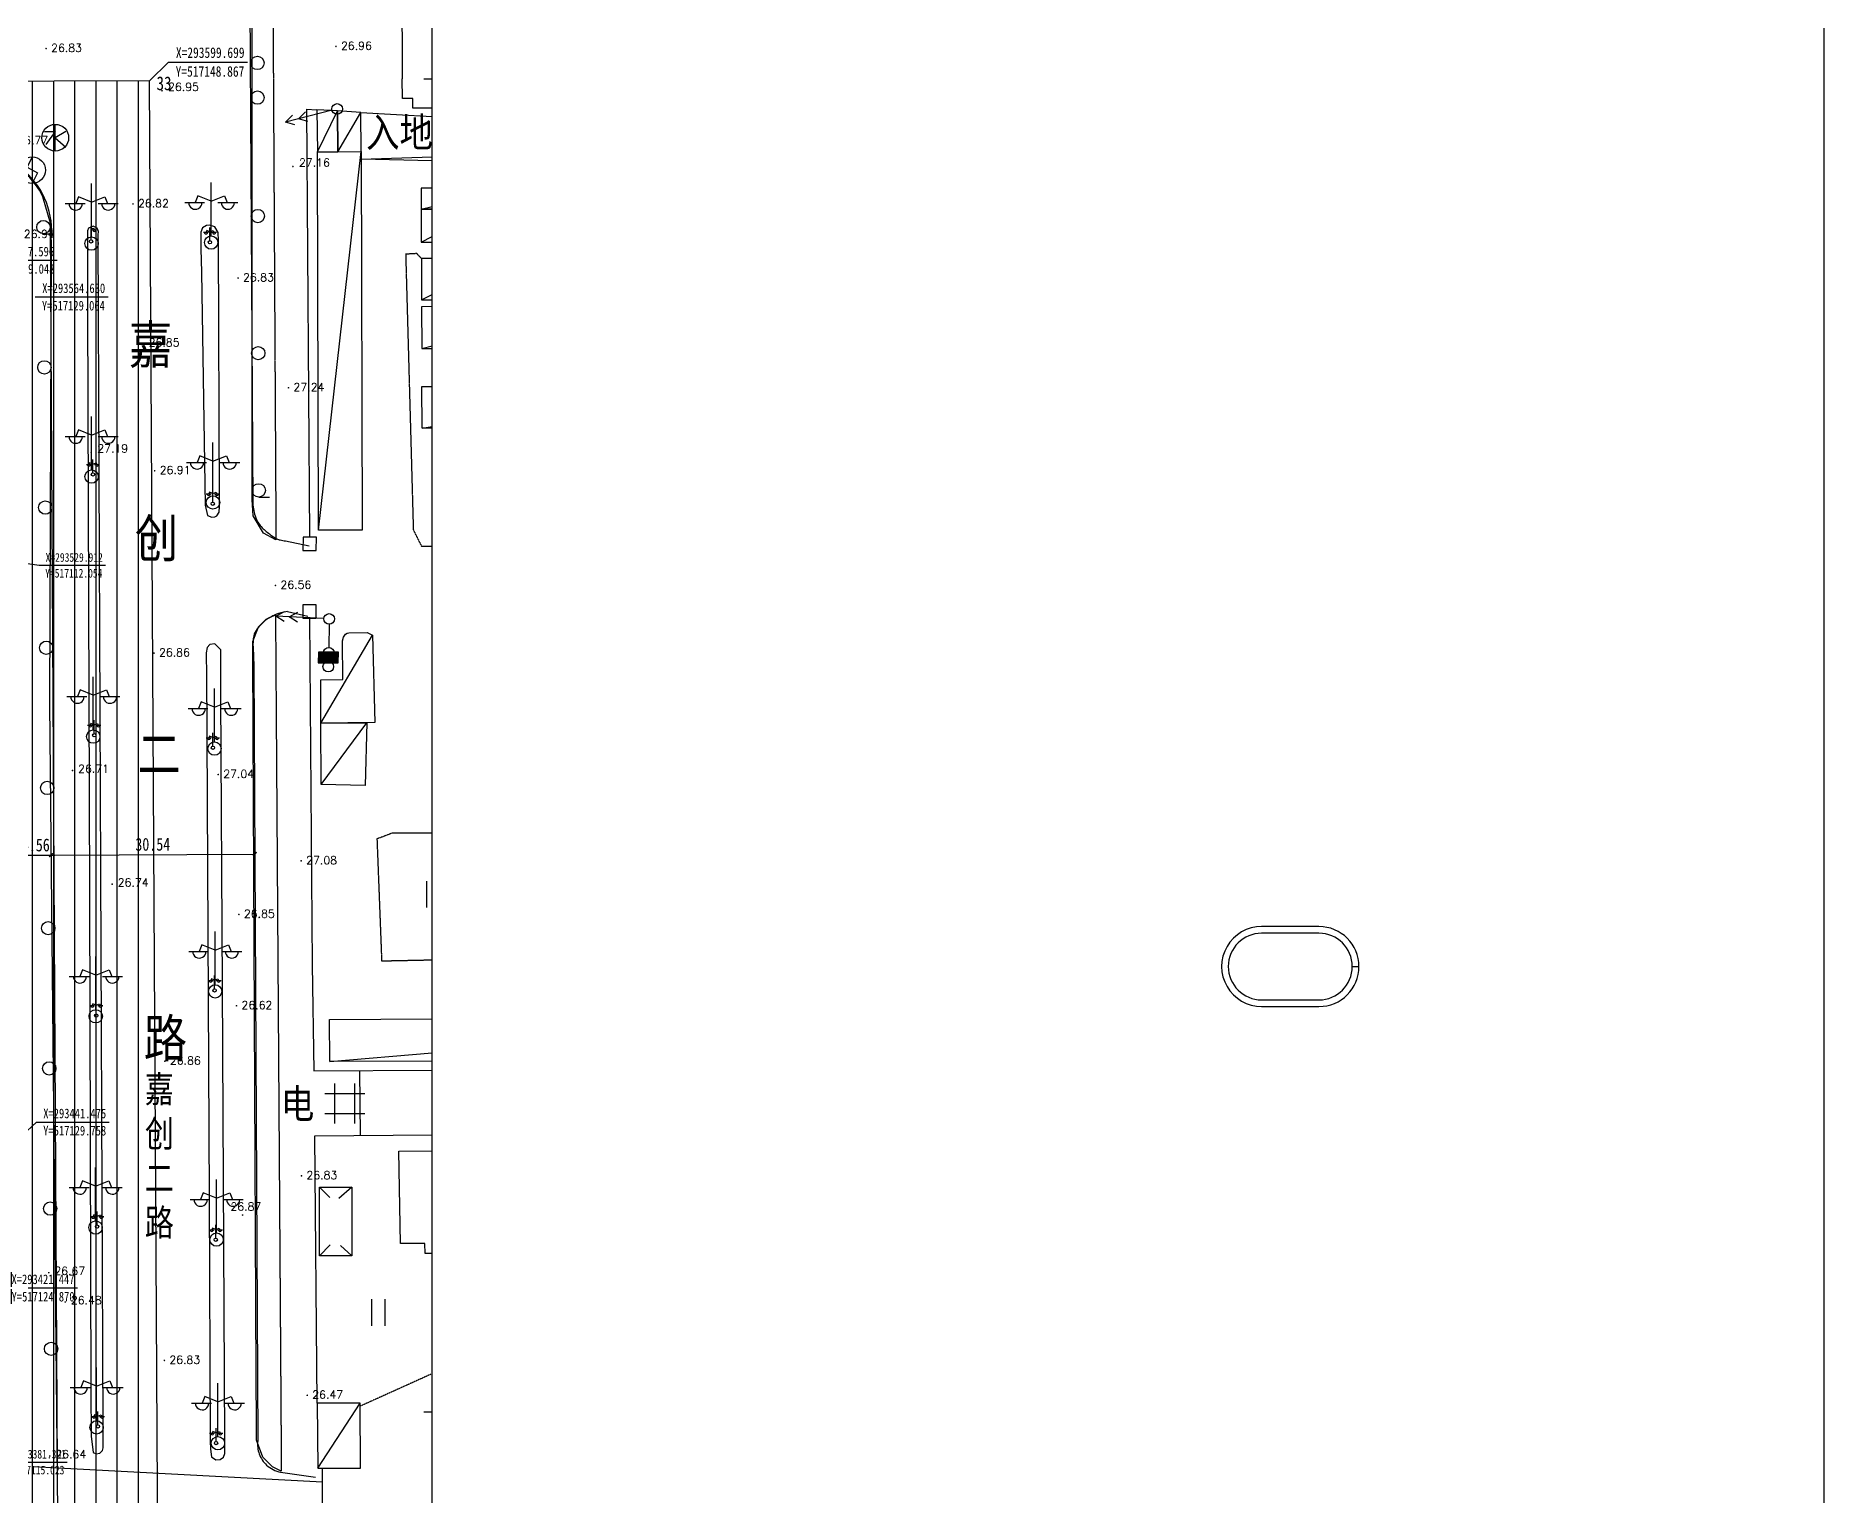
# Model space of a CAD drawing. Extents: x 1977 to 1034874806, y 3985 to 587211952.
# Drawn here: x 517131788 to 517400000, y 293387496 to 293606468 of the extents above; entities that cross this region are included whole.
import ezdxf
from ezdxf.xclip import XClip

# ---------------------------------------------------------------- set-up
doc = ezdxf.new("R2010")
doc.units = 0
doc.header["$LTSCALE"] = 10
doc.header["$MEASUREMENT"] = 0
doc.header["$XCLIPFRAME"] = 0
doc.linetypes.add('X-地形图$0$B1', pattern=[3, 2, -1])
for name, color, linetype in [('01-标注_尺寸', 3, 'Continuous'), ('M-建筑 坐标', 3, 'Continuous'), ('M-用地 代征道路', 216, 'Continuous'), ('M-用地 代征道路坐标', 140, 'Continuous'), ('M-用地 地形图', 8, 'Continuous'), ('M-用地 红线坐标', 140, 'Continuous'), ('pipe-雨水', 4, 'TG_Y'), ('PUB_TEXT', 7, 'Continuous'), ('SHEET_TEXT', 7, 'Continuous'), ('X-地形图$0$GCD', 1, 'Continuous'), ('X-地形图$0$GKSS', 4, 'Continuous'), ('X-地形图$0$JTSS', 3, 'Continuous')]:
    doc.layers.add(name, color=color, linetype=linetype)
doc.layers.add('X-总平面（删除标注）$0$04-不打印_辅助线', color=165, linetype='Continuous', plot=False)
doc.styles.add('-黑体', font='simhei.ttf', dxfattribs={"width": 0.8})
doc.styles.add('_TCH_DIM', font='simhei.ttf', dxfattribs={"width": 0.8})
doc.styles.add('TG_LINETYPE', font='simplex_.ttf', dxfattribs={"width": 0.8, "height": 3, "bigfont": 'HZTXT'})
doc.styles.add('X-地形图$0$HZ', font='simplex.shx', dxfattribs={"bigfont": 'hztxt.shx'})
doc.styles.add('黑', font='simhei.ttf', dxfattribs={"width": 0.8})
doc.styles.add('黑体', font='simhei.ttf', dxfattribs={"width": 0.8})
doc.styles.add('黑体_T3', font='simhei.ttf', dxfattribs={"width": 0.8})
doc.linetypes.add('TG_Y', pattern='A,2,-0.3,["Y",TG_LINETYPE,S=0.1,R=0,X=-0.18,Y=-0.05],0', length=2.3)
doc.linetypes.add('X-地形图$0$B14', pattern='A,4.5,[145,symbolx.shx,S=0.5,R=0,X=0,Y=0],4.5,-0.5,[146,symbolx.shx,S=1,R=0,X=0,Y=0],-0.5', length=10)
doc.linetypes.add('X-地形图$0$B31', pattern='A,0,-1e-09,[149,symbolx.shx,S=0.125,R=0,X=0,Y=0],-1.5', length=1.5)
doc.dimstyles.new('_TCH_ARCH&&550', dxfattribs={"dimtxt": 1925, "dimasz": 550, "dimexe": 1375, "dimexo": 0, "dimgap": 550, "dimtad": 1, "dimlfac": 0.001, "dimzin": 0, "dimdsep": 46, "dimtxsty": '黑体_T3', "dimblk": 'ARCHTICK', "dimcen": 0.09, "dimclrt": 7, "dimazin": 2, "dimtfac": 1, "dimtix": 1, "dimtmove": 2, "dimatfit": 3, "dimfxl": 0, "dimtolj": 1, "dimtzin": 0, "dimarcsym": 0})

# ---------------------------------------------------------------- blocks, each defined once
blk = doc.blocks.new('X-地形图$0$BC028')
for p, q in [((0, 0.5), (0, 4.5)), ((-1.98, 3), (-0.49, 3)), ((-0.99, 3.5), (-1.19, 3)), ((0, 3.1), (-0.99, 3.5)), ((0, 3.1), (1, 3.5)), ((0.5, 3), (2, 3)), ((1, 3.5), (1.2, 3))]:
    blk.add_line(p, q)
blk.add_circle((0, 0), 0.5)
for centre in [(-1.19, 3), (1.25, 3)]:
    blk.add_arc(centre, 0.5, 179, 0)
blk = doc.blocks.new('X-地形图$0$BC070')
for p, q in [((-0.8, 0.47), (-0.01, 0.47)), ((-0.01, 0.47), (-0.7, -0.52)), ((-0.01, -1.02), (-0.01, 0.97)), ((0.79, 0.47), (-0.01, -0.02)), ((-0.01, -0.02), (0.79, -0.72))]:
    blk.add_line(p, q)
blk.add_circle((0, 0), 1)
blk = doc.blocks.new('X-地形图$0$BC068')
for p, q in [((0, 1), (-0.36, 0.22)), ((-0.36, 0.22), (0.42, -0.21)), ((0.41, 0.87), (0.41, 0.87)), ((0.42, -0.21), (0, -1))]:
    blk.add_line(p, q)
blk.add_circle((0, 0), 1)
blk = doc.blocks.new('X-地形图$0$BC087')
at = {"linetype": 'Continuous'}
for p, q in [((-0.75, -1.5), (-0.75, 1.5)), ((0.75, -1.5), (0.75, 1.5)), ((-1.5, 0.75), (1.5, 0.75)), ((-1.5, -0.75), (1.5, -0.75))]:
    blk.add_line(p, q, dxfattribs=at)
blk = doc.blocks.new('X-地形图$0$BC138')
at = {"linetype": 'Continuous'}
for p, q in [((0.5, 0.5), (-0.5, 0.5)), ((-0.5, 0.5), (-0.5, -0.5)), ((0.5, -0.5), (0.5, 0.5)), ((-0.5, -0.5), (0.5, -0.5))]:
    blk.add_line(p, q, dxfattribs=at)
blk = doc.blocks.new('X-地形图$0$BC117')
at = {"linetype": 'Continuous'}
blk.add_line((0.4, 0), (4, 0), dxfattribs=at)
for points in [[(2.37, 0.37), (3, 0), (2.37, -0.37)], [(3.37, 0.37), (4, 0), (3.37, -0.37)]]:
    blk.add_lwpolyline(points)
blk.add_circle((0, 0), 0.4, dxfattribs=at)
blk = doc.blocks.new('X-地形图$0$BC112')
for p, q in [((-0.49, -0.99), (-0.49, 1.01)), ((0.51, -0.99), (0.51, 1.01))]:
    blk.add_line(p, q)
blk = doc.blocks.new('X-地形图$0$BC065')
for p, q in [((-0.77, 0.44), (-0.77, -0.36)), ((0.73, 0.44), (-0.77, 0.44)), ((0.73, -0.36), (0.73, 0.44)), ((-0.77, -0.36), (0.73, -0.36))]:
    blk.add_line(p, q)
blk.add_solid([(-0.77, -0.36), (0.73, -0.36), (-0.77, 0.44), (0.73, 0.44)])
blk = doc.blocks.new('X-地形图$0$BC026')
for p, q in [((0, 0.5), (0, 4.5)), ((0, 3.5), (0.19, 3.6)), ((0.19, 3.6), (0.39, 3.9)), ((0.39, 3.9), (0.49, 4)), ((0.49, 4), (0.69, 3.9)), ((0.49, 3.5), (1.49, 3.5)), ((0.69, 3.9), (0.89, 3.6)), ((0.89, 3.6), (0.99, 3.5))]:
    blk.add_line(p, q)
blk.add_circle((0, 0), 0.5)
blk.add_arc((0.99, 3.5), 0.5, 179, 0)
blk = doc.blocks.new('X-地形图$0$BC200')
at = {"linetype": 'Continuous', "const_width": 0.25, "flags": 128}
blk.add_lwpolyline([(-0.125, 0, 1), (0.125, 0, 1)], format="xyb", close=True, dxfattribs=at)
blk = doc.blocks.new('X-地形图$0$A$C7BFD1BD2')
at = {"layer": 'X-地形图$0$GCD', "linetype": 'Continuous', "xscale": 0.5, "yscale": 0.5, "zscale": 0.5}
for p in [(-166.66, -145.46), (-123.19, -145.14), (-153.63, -168.77), (-137.88, -179.88), (-152.03, -189.65), (-130.31, -196.34), (-150.38, -208.79), (-132.27, -226), (-150.48, -236.16), (-140.85, -254.38), (-128.41, -267.33), (-137.75, -275.36), (-138.11, -289.06), (-148.85, -297.39), (-128.37, -314.58), (-137.2, -320.46), (-148.93, -342.28), (-127.5, -347.51)]:
    blk.add_blockref('X-地形图$0$BC200', p, dxfattribs=at)
at = {"layer": 'X-地形图$0$GCD', "linetype": 'Continuous'}
for p, xscale, yscale, zscale, rotation in [((-149.28, -151.79), 0.4999999999999998, 0.4999999999999998, 0.4999999999999998, 32.7878370276766), ((-129.64, -163.15), 0.4999999999999998, 0.4999999999999998, 0.4999999999999998, 32.7878370276766), ((-159.89, -206.04), 0.4999999999999998, 0.4999999999999998, 0.4999999999999998, 32.7878370276766), ((-162.7, -253.77), 0.5000000000000001, 0.5000000000000001, 0.5000000000000001, 12.41132923232411), ((-156.76, -270.83), 0.5000000000000001, 0.5000000000000001, 0.5000000000000001, 12.41132923232411), ((-166.27, -329.11), 0.5000000000000001, 0.5000000000000001, 0.5000000000000001, 12.41132923232411), ((-163.79, -333.51), 0.5000000000000001, 0.5000000000000001, 0.5000000000000001, 12.41132923232411), ((-166.12, -356.62), 0.5000000000000001, 0.5000000000000001, 0.5000000000000001, 12.41132923232411)]:
    blk.add_blockref('X-地形图$0$BC200', p, dxfattribs=dict(at, xscale=xscale, yscale=yscale, zscale=zscale, rotation=rotation))
at = {"layer": 'X-地形图$0$GCD', "linetype": 'Continuous', "style": 'X-地形图$0$HZ'}
for s, p in [('26.83', (-165.91, -145.96)), ('26.96', (-122.44, -145.64)), ('26.95', (-148.37, -151.8)), ('26.77', (-170.99, -159.8)), ('27.16', (-128.74, -163.16)), ('26.82', (-152.88, -169.27)), ('26.94', (-170, -173.87)), ('26.83', (-137.13, -180.38)), ('26.85', (-151.28, -190.15)), ('27.24', (-129.56, -196.84)), ('27.19', (-158.99, -206.05)), ('26.91', (-149.63, -209.29)), ('26.56', (-131.52, -226.5)), ('26.86', (-149.73, -236.66)), ('26.71', (-161.86, -254.1)), ('27.04', (-140.1, -254.88)), ('27.08', (-127.66, -267.83)), ('26.74', (-155.92, -271.16)), ('26.85', (-137, -275.86)), ('26.62', (-137.36, -289.56)), ('26.86', (-148.1, -297.89)), ('26.83', (-127.62, -315.08)), ('26.87', (-139.02, -319.8)), ('26.67', (-165.43, -329.44)), ('26.48', (-162.95, -333.84)), ('26.83', (-148.18, -342.78)), ('26.47', (-126.75, -348.01)), ('26.64', (-165.28, -356.95))]:
    blk.add_text(s, height=1.2, dxfattribs=at).set_placement(p)
blk = doc.blocks.new('dixingtu')
at = {"linetype": 'Continuous'}
for p, q in [((517132930, 293576755), (517134530, 293576755)), ((517165219, 293537264), (517166819, 293537264)), ((517175778, 293518175), (517175738, 293514694)), ((517175703, 293513094), (517175688, 293512614)), ((517174323, 293433724), (517175903, 293432150)), ((517179187, 293433736), (517177238, 293432032)), ((517174339, 293423428), (517175949, 293425043)), ((517179208, 293423436), (517177466, 293424944))]:
    blk.add_line(p, q, dxfattribs=at)
at = {"linetype": 'X-地形图$0$B1', "flags": 128}
for points in [[(517363856, 293658410), (517175028, 293798354), (517173892, 293798882), (517172142, 293799319), (517169407, 293798772), (517167766, 293797898), (517166329, 293795304), (517167420, 293600000)], [(517167420, 293600000), (517167806, 293530821)], [(517189614, 293573058), (517188942, 293573790), (517187260, 293573694), (517187490, 293565382), (517187877, 293551387), (517188209, 293539392), (517188404, 293532334), (517189636, 293529870), (517201821, 293529933), (517225820, 293530056), (517243820, 293530149), (517256220, 293530213)], [(517167738, 293519608), (517168612, 293391096)], [(517204691, 293420702), (517204288, 293420066), (517203996, 293416090), (517203496, 293413090), (517202261, 293410402), (517200700, 293409384), (517196920, 293408078), (517194872, 293407370), (517189555, 293404971), (517184086, 293402503), (517180440, 293400858)]]:
    blk.add_lwpolyline(points, dxfattribs=at)
at = {"linetype": 'Continuous', "flags": 128}
for points in [[(517164228, 293600000), (517164218, 293685486)], [(517209253, 293600000), (517208976, 293631734), (517189127, 293631484), (517189165, 293628480), (517186622, 293628421), (517186755, 293600000)], [(517167806, 293530821), (517165956, 293531858), (517164384, 293534448), (517164236, 293536821), (517164235, 293540262), (517164234, 293550015), (517164228, 293600000)], [(517209253, 293600000), (517209275, 293597558), (517202408, 293597561), (517202407, 293595576), (517188327, 293595583), (517188328, 293597031), (517186769, 293597032), (517186755, 293600000)], [(517172395, 293595461), (517172857, 293531218)], [(517172395, 293595461), (517173921, 293595366)], [(517174030, 293589063), (517177043, 293595181)], [(517177085, 293589072), (517180527, 293594974)], [(517180568, 293587938), (517256188, 293590489)], [(517135071, 293391565), (517134008, 293578344), (517132861, 293582323), (517132345, 293583277), (517131756, 293584170), (517130922, 293585197), (517128396, 293587322), (517126769, 293588186), (517123359, 293589121), (517000000, 293588636)], [(517174209, 293532286), (517180564, 293589083)], [(517189589, 293580445), (517201826, 293583595)], [(517189602, 293575485), (517198889, 293580469)], [(517189636, 293566834), (517202114, 293573102)], [(517189678, 293559565), (517214360, 293565888)], [(517189723, 293547570), (517223174, 293554037)], [(517168612, 293391096), (517167282, 293391776), (517165849, 293393224), (517164913, 293395784), (517164890, 293398000), (517164853, 293405457), (517164320, 293513302), (517164330, 293515573), (517165174, 293517795), (517166322, 293518935), (517167738, 293519608)], [(517172849, 293519077), (517173262, 293467068)], [(517174548, 293503322), (517182300, 293516538)], [(517174605, 293494116), (517181431, 293503402)], [(517173262, 293467068), (517173513, 293451174)], [(517175865, 293452570), (517254612, 293459265)], [(517173513, 293451174), (517224857, 293451526)], [(517180313, 293451221), (517180437, 293441491)], [(517173637, 293441434), (517229860, 293441903)], [(517174085, 293391548), (517180451, 293401309)]]:
    blk.add_lwpolyline(points, dxfattribs=at)
at = {"linetype": 'Continuous'}
for points in [[(517190000, 293600000), (517210000, 293600000)], [(517190000, 293400000), (517210000, 293400000)]]:
    blk.add_lwpolyline(points, dxfattribs=at)
at = {"linetype": 'Continuous', "flags": 128}
for points in [[(517177085, 293589072), (517177043, 293595181), (517173921, 293595366), (517174030, 293589063)], [(517180564, 293589083), (517180527, 293594974), (517177043, 293595181), (517177085, 293589072)], [(517180568, 293587938), (517180564, 293589083), (517180527, 293594974), (517256188, 293590489), (517255847, 293586336)], [(517180723, 293532303), (517174209, 293532286), (517174030, 293589063), (517180564, 293589083)], [(517189570, 293583616), (517189589, 293580445), (517201894, 293580522), (517201826, 293583595)], [(517189589, 293580445), (517189602, 293575485), (517198902, 293575509), (517198889, 293580469)], [(517141163, 293576615), (517141176, 293577108), (517140981, 293577583), (517140383, 293577878), (517139706, 293577582), (517139524, 293577194), (517139536, 293576619), (517139539, 293575387), (517139569, 293565719), (517139838, 293477749), (517140066, 293403041), (517140086, 293396359), (517140407, 293393927), (517140829, 293393727), (517141415, 293393812), (517141802, 293394191), (517141912, 293394614), (517141902, 293395475), (517141893, 293397585)], [(517159172, 293575736), (517159167, 293576965), (517158625, 293577799), (517157827, 293578065), (517157410, 293578007), (517156809, 293577641), (517156521, 293576975), (517156538, 293575923), (517156561, 293574518), (517156618, 293571000), (517157191, 293536026), (517157550, 293534509), (517158179, 293534237), (517158628, 293534297), (517158926, 293534465), (517159279, 293534983), (517159323, 293535831), (517159320, 293536534)], [(517189614, 293573058), (517189636, 293566834), (517202136, 293566878), (517202114, 293573102)], [(517189637, 293565818), (517189678, 293559565), (517214378, 293559635), (517214360, 293565888)], [(517189723, 293547570), (517189692, 293553841), (517223174, 293554037), (517223211, 293547766)], [(517157965, 293395657), (517157971, 293394425), (517158153, 293393254), (517158790, 293392807), (517159464, 293392853), (517159937, 293393224), (517160139, 293393766), (517160130, 293395829), (517159777, 293463991), (517159552, 293507407), (517159521, 293513383), (517159522, 293514319), (517158659, 293515249), (517157907, 293515131), (517157485, 293514701), (517157355, 293513909), (517157361, 293512854), (517157368, 293511447), (517157777, 293432174)], [(517178757, 293516903), (517181505, 293516932), (517182300, 293516538), (517182625, 293503416), (517174548, 293503322), (517174514, 293509836), (517177814, 293509874), (517177783, 293515674), (517177942, 293516222), (517178246, 293516682), (517178480, 293516839)], [(517181431, 293503402), (517181205, 293493980), (517174605, 293494116), (517174548, 293503322)], [(517175865, 293452570), (517175834, 293458876), (517254612, 293459265), (517254643, 293452959)], [(517186245, 293439136), (517228718, 293439466), (517228826, 293425572), (517225191, 293425544), (517225220, 293424026), (517221371, 293423972), (517221342, 293425514), (517193999, 293425301), (517194028, 293423786), (517190173, 293423746), (517190144, 293425271), (517186510, 293425243)], [(517174323, 293433724), (517179187, 293433736), (517179208, 293423436), (517174339, 293423428)], [(517180480, 293391535), (517180451, 293401309), (517173998, 293401301), (517174085, 293391548)]]:
    blk.add_lwpolyline(points, close=True, dxfattribs=at)
at = {"linetype": 'X-地形图$0$B1', "flags": 128}
blk.add_lwpolyline([(517182954, 293485958), (517183427, 293473666), (517183658, 293467670), (517193656, 293467877), (517196418, 293467934), (517199202, 293469587), (517200550, 293471017), (517200198, 293481011), (517200026, 293485870), (517199109, 293486543), (517197205, 293486838), (517185208, 293486825)], close=True, dxfattribs=at)
at = {"linetype": 'X-地形图$0$B14', "flags": 128}
blk.add_lwpolyline([(517173998, 293401301), (517173637, 293441434)], dxfattribs=at)
at = {"linetype": 'X-地形图$0$B31', "flags": 128}
for points in [[(517174782, 293389469), (517131387, 293391760)], [(517244729, 293295098), (517208468, 293325517), (517198703, 293336178), (517174646, 293355896), (517174790, 293391547)]]:
    blk.add_lwpolyline(points, dxfattribs=at)
at = {"linetype": 'Continuous'}
for centre, radius in [((517165022, 293602382), 1000), ((517165038, 293597180), 1000), ((517165093, 293579421), 1000), ((517132930, 293577755), 1000), ((517165156, 293558843), 1000), ((517133075, 293556719), 1000), ((517165219, 293538264), 1000), ((517133220, 293535682), 1000), ((517175788, 293518975), 800), ((517133365, 293514646), 1000), ((517175663, 293511814), 800), ((517175729, 293513894), 800), ((517175729, 293513894), 800), ((517133510, 293493610), 1000), ((517133656, 293472573), 1000), ((517133801, 293451537), 1000), ((517133946, 293430501), 1000), ((517134091, 293409465), 1000)]:
    blk.add_circle(centre, radius, dxfattribs=at)
at = {"layer": 'X-地形图$0$JTSS', "linetype": 'Continuous'}
for points in [[(517163882, 293611094), (517164330, 293536068)], [(517164400, 293514715), (517164475, 293511868)], [(517164475, 293511868), (517165076, 293395671)], [(517168506, 293390962), (517173735, 293390184)]]:
    blk.add_lwpolyline(points, dxfattribs=at)
at = {"layer": 'X-地形图$0$JTSS', "linetype": 'Continuous', "flags": 128}
for points in [[(517134101, 293575826, 0.1197436), (517133377, 293581462, 0.1197436), (517130147, 293586138, 0.1046231), (517125822, 293588610, 0.1046231), (517120866, 293589119)], [(517164350, 293536068, 0.0799683), (517164903, 293533893, 0.1063932), (517165888, 293532514, 0.0253077), (517167156, 293531472, 0.046763), (517167918, 293531012, 0.0498953), (517168429, 293530825, 0.0334857), (517169224, 293530677)], [(517169520, 293520071, 0.029314), (517168536, 293519885, 0.0432776), (517167894, 293519664, 0.0104979), (517167170, 293519325, 0.013996), (517166640, 293519044, 0.0602013), (517166074, 293518625, 0.0272577), (517165005, 293517500, 0.1234755), (517164478, 293516436, 0.0843717), (517164400, 293514715)]]:
    blk.add_lwpolyline(points, format="xyb", dxfattribs=at)
for points in [[(517134101, 293575826), (517133864, 293506177)], [(517169224, 293530677), (517172808, 293529926)], [(517169520, 293520071), (517172582, 293519396)], [(517133864, 293506177), (517135192, 293369729)]]:
    blk.add_lwpolyline(points, dxfattribs=at)
at = {"layer": 'X-地形图$0$JTSS', "linetype": 'Continuous'}
blk.add_lwpolyline([(517165076, 293395671, 0.1187625), (517165305, 293393685, 0.1187625), (517166413, 293392020, 0.0696995), (517167386, 293391344, 0.0696995), (517168506, 293390962)], format="xyb", dxfattribs=at)
at = {"linetype": 'Continuous'}
for name, p, xscale, yscale, zscale in [('X-地形图$0$A$C7BFD1BD2', (517300000, 293750000), 1000, 1000, 1000), ('X-地形图$0$BC070', (517134715, 293591174), 2000, 2000, 2000), ('X-地形图$0$BC068', (517131231, 293586311), 2000, 2000, 2000), ('X-地形图$0$BC028', (517140158, 293575295), 2000, 2000, 2000), ('X-地形图$0$BC028', (517158094, 293575438), 2000, 2000, 2000), ('X-地形图$0$BC028', (517140159, 293540325), 2000, 2000, 2000), ('X-地形图$0$BC028', (517158367, 293536452), 2000, 2000, 2000), ('X-地形图$0$BC028', (517140420, 293501310), 2000, 2000, 2000), ('X-地形图$0$BC028', (517158593, 293499513), 2000, 2000, 2000), ('X-地形图$0$BC112', (517191398, 293477633), 2000, 2000, 2000), ('X-地形图$0$BC028', (517158694, 293463090), 2000, 2000, 2000), ('X-地形图$0$BC028', (517140775, 293459349), 2000, 2000, 2000), ('X-地形图$0$BC087', (517178150, 293446263), 2000, 2000, 2000), ('X-地形图$0$BC028', (517140764, 293427661), 2000, 2000, 2000), ('X-地形图$0$BC028', (517158897, 293425852), 2000, 2000, 2000), ('X-地形图$0$BC112', (517183185, 293414891), 2000, 2000, 2000), ('X-地形图$0$BC028', (517140907, 293397677), 2000, 2000, 2000), ('X-地形图$0$BC028', (517159108, 293395301), 2000, 2000, 2000)]:
    blk.add_blockref(name, p, dxfattribs=dict(at, xscale=xscale, yscale=yscale, zscale=zscale))
for name, p, xscale, yscale, zscale, rotation in [('X-地形图$0$BC117', (517176991, 293595483), 2000.000000010215, 2000.000000010215, 2000.000000010215, 194.2711143082459), ('X-地形图$0$BC138', (517172864, 293530218), 1999.999999979258, 1999.999999979258, 1999.999999979258, 269.920901251638), ('X-地形图$0$BC138', (517172850, 293520077), 1999.999999979258, 1999.999999979258, 1999.999999979258, 269.920901251638), ('X-地形图$0$BC117', (517175788, 293518975), 2000.000000017281, 2000.000000017281, 2000.000000017281, 176.9556501497233), ('X-地形图$0$BC065', (517175703, 293513094), 1999.999999980741, 1999.999999980741, 1999.999999980741, 359.7990485657663)]:
    blk.add_blockref(name, p, dxfattribs=dict(at, xscale=xscale, yscale=yscale, zscale=zscale, rotation=rotation))
at = {"layer": 'X-地形图$0$GKSS', "linetype": 'Continuous', "xscale": 500, "yscale": 500, "zscale": 500}
for name, p in [('X-地形图$0$BC026', (517140090, 293575605)), ('X-地形图$0$BC028', (517157915, 293575475)), ('X-地形图$0$BC028', (517140366, 293540665)), ('X-地形图$0$BC028', (517158330, 293536258)), ('X-地形图$0$BC028', (517140548, 293501531)), ('X-地形图$0$BC028', (517158349, 293499646)), ('X-地形图$0$BC028', (517158613, 293463240)), ('X-地形图$0$BC028', (517140850, 293459471)), ('X-地形图$0$BC028', (517140993, 293427798)), ('X-地形图$0$BC028', (517158781, 293425832)), ('X-地形图$0$BC028', (517141098, 293397818)), ('X-地形图$0$BC028', (517158840, 293395333))]:
    blk.add_blockref(name, p, dxfattribs=at)
at = {"linetype": 'Continuous', "style": 'X-地形图$0$HZ'}
for s, height, p in [('入地', 5000, (517181328, 293589291)), ('嘉', 6500, (517145764, 293556639)), ('创', 6500, (517146647, 293527576)), ('二', 6500, (517147025, 293495231)), ('路', 6500, (517147982, 293452562)), ('电', 5000, (517168558, 293443553))]:
    blk.add_text(s, height=height, dxfattribs=at).set_placement(p)
blk = doc.blocks.new('_ArchTick')
at = {"color": 0, "linetype": 'ByBlock', "const_width": 0.4}
blk.add_lwpolyline([(-0.5, -0.5), (0.5, 0.5)], dxfattribs=at)
blk = doc.blocks.new('*D373')
at = {"layer": '01-标注_尺寸', "color": 0, "lineweight": -2, "transparency": 16777216}
for p, q in [((517129521, 293483522), (517128971, 293483519)), ((517129514, 293484864), (517129528, 293482147)), ((517129521, 293483522), (517134078, 293483546)), ((517134071, 293484887), (517134085, 293482171)), ((517134078, 293483546), (517134628, 293483549))]:
    blk.add_line(p, q, dxfattribs=at)
at = {"layer": 'Defpoints', "color": 0, "transparency": 16777216}
for p in [(517129514, 293484864), (517134071, 293484887), (517134078, 293483546)]:
    blk.add_point(p, dxfattribs=at)
at = {"layer": '01-标注_尺寸', "color": 0, "lineweight": -2, "transparency": 16777216, "xscale": 550, "yscale": 550, "zscale": 550}
for p, rotation in [((517129521, 293483522), 0.2963991545750932), ((517134078, 293483546), 180.2963991545751)]:
    blk.add_blockref('_ArchTick', p, dxfattribs=dict(at, rotation=rotation))
at = {"layer": '01-标注_尺寸', "color": 7, "transparency": 16777216, "insert": (517131792, 293485047), "char_height": 1925, "attachment_point": 5, "rotation": 0.2964, "style": '黑体_T3'}
blk.add_mtext('\\A1;4.56', dxfattribs=at)
blk = doc.blocks.new('*D374')
at = {"layer": '01-标注_尺寸', "color": 0, "lineweight": -2, "transparency": 16777216}
for p, q in [((517134071, 293484887), (517134085, 293482171)), ((517134078, 293483546), (517164621, 293483704)), ((517164614, 293485045), (517164628, 293482329))]:
    blk.add_line(p, q, dxfattribs=at)
at = {"layer": 'Defpoints', "color": 0, "transparency": 16777216}
for p in [(517134071, 293484887), (517164614, 293485045), (517164621, 293483704)]:
    blk.add_point(p, dxfattribs=at)
at = {"layer": '01-标注_尺寸', "color": 0, "lineweight": -2, "transparency": 16777216, "xscale": 550, "yscale": 550, "zscale": 550}
for p, rotation in [((517134078, 293483546), 180.2963991544326), ((517164621, 293483704), 0.2963991544325877)]:
    blk.add_blockref('_ArchTick', p, dxfattribs=dict(at, rotation=rotation))
at = {"layer": '01-标注_尺寸', "color": 7, "transparency": 16777216, "insert": (517149341, 293485148), "char_height": 1925, "attachment_point": 5, "rotation": 0.2964, "style": '黑体_T3'}
blk.add_mtext('\\A1;30.54', dxfattribs=at)

msp = doc.modelspace()

# ---------------------------------------------------------------- hatches: boundary and pattern name
at = {"layer": 'M-用地 代征道路', "linetype": 'Continuous'}
h = msp.add_hatch(dxfattribs=at)
h.set_pattern_fill('ANSI31', color=256, scale=2000, angle=45)
h.set_pattern_definition([(90, (5e-07, -9e-07), (-3175, 7e-13), [])])
h.paths.add_polyline_path([(516805773, 293547166), (516819249, 293553749), (516833059, 293559601), (516850264, 293570958, -0.0374849066), (516891830, 293580614, -0.0374860606), (516934373, 293583957), (517108952, 293584561), (517129064, 293564630), (517129758, 293441475), (517124870, 293421447), (517125067, 293386448), (517120118, 293377370), (517113257, 293364786), (516977085, 293278102), (516956377, 293282701), (516937582, 293312227), (516922624, 293326413), (516799129, 293520414), (516801840, 293531330)], flags=16)
edge = h.paths.add_edge_path()
edge.add_line((517148867, 293599699), (516934315.329, 293598955.98))
edge.add_arc((516935357.134, 293298946.875), 300010.915, 90.19896327, 106.33801982)
edge.add_arc((516935363.791, 293298956.272), 300003.769, 106.33974463, 122.48004836)
edge.add_line((516774260, 293552033), (516760762, 293543441))
edge.add_line((516760762, 293543441), (516959452, 293231315))
edge.add_line((516959452, 293231315), (517150257, 293352776))
edge.add_line((517150257, 293352776), (517148867, 293599699))
h.paths.add_polyline_path([(516983988, 293276570), (516977085, 293278102), (517113257, 293364786), (517108308, 293355708), (517078783, 293336913), (517064596, 293321955), (517033070, 293301887), (517013514, 293295365)])

# ---------------------------------------------------------------- linework, layer by layer
at = {"layer": 'M-建筑 坐标'}
for p, q in [((517112054.34, 293529912.391), (517132299.143, 293527019.095)), ((517132299.143, 293527019.095), (517142221.422, 293527019.095))]:
    msp.add_line(p, q, dxfattribs=at)
at = {"layer": 'M-用地 代征道路坐标'}
for p, q in [((517148867, 293599699), (517151684, 293602516)), ((517151684, 293602516), (517163551.747, 293602516))]:
    msp.add_line(p, q, dxfattribs=at)
at = {"layer": 'M-用地 代征道路坐标', "color": 216, "linetype": 'Continuous'}
msp.add_lwpolyline([(516774260, 293552033), (516760762, 293543441), (516959452, 293231315), (517150257, 293352776), (517148867, 293599699), (516934321, 293598956, 0.0705413025), (516850963, 293586843, 0.0705420223), (516774260, 293552033)], format="xyb", close=True, dxfattribs=at)
at = {"layer": 'M-用地 红线坐标'}
for p, q in [((517124100, 293572800), (517135007.359, 293572800)), ((517131717, 293567283), (517142631.506, 293567283)), ((517129758, 293441475), (517131915.769, 293443483.056)), ((517131915.769, 293443483.056), (517142773.094, 293443483.056)), ((517127161.677, 293418600), (517138040.445, 293418600))]:
    msp.add_line(p, q, dxfattribs=at)
at = {"layer": 'pipe-雨水', "linetype": 'Continuous'}
msp.add_line((517126603.77, 293392474.849), (517136474.065, 293392474.849), dxfattribs=at)
at = {"layer": 'SHEET_TEXT', "ltscale": 0.02}
for p, q in [((517324221.293, 293472822.511), (517315632.614, 293472822.511)), ((517324221.294, 293471822.511), (517315632.614, 293471822.511)), ((517315632.614, 293461822.511), (517324221.294, 293461822.511)), ((517315632.614, 293460822.511), (517324221.293, 293460822.511))]:
    msp.add_line(p, q, dxfattribs=at)
msp.add_lwpolyline([(517329221.294, 293466822.511), (517330221.293, 293466822.511)], dxfattribs=at)
for centre, radius, start, end in [((517315632.614, 293466822.511), 6000, 90.00000001, 270.00000001), ((517324221.293, 293466822.511), 6000, 270, 90), ((517315632.614, 293466822.511), 5000, 90.00000008, 270.00000008), ((517324221.294, 293466822.511), 5000, 270.00000008, 90.00000008)]:
    msp.add_arc(centre, radius, start, end, dxfattribs=at)
at = {"layer": 'X-总平面（删除标注）$0$04-不打印_辅助线'}
for points in [[(516400000.068, 292999999.894), (517400000.068, 292999999.894), (517400000.068, 293799999.894), (516400000.068, 293799999.894)], [(517191244.798, 293692605.751), (516448445.511, 293692599.751), (516448445.511, 293199993.894), (517191244.798, 293199999.894)]]:
    msp.add_lwpolyline(points, close=True, dxfattribs=at)

# ---------------------------------------------------------------- block references
at = {"layer": 'M-用地 地形图'}
ref = msp.add_blockref('dixingtu', (0.068, -0.106), dxfattribs=at)
XClip(ref).set_block_clipping_path([(516546032.4072857499, 293199999.9999999404), (517191244.7300934196, 293692600.7206964493)])

# ---------------------------------------------------------------- texts
at = {"layer": 'M-建筑 坐标', "color": 0, "style": '-黑体', "width": 0.8}
for s, p in [('X=293529.912', (517133260.241, 293527544.095)), ('Y=517112.054', (517133201.169, 293525172.365))]:
    msp.add_text(s, height=1314.34599, dxfattribs=at).set_placement(p)
at = {"layer": 'M-用地 地形图', "color": 7, "ltscale": 10, "insert": (517148139.563, 293450421.914), "char_height": 4000, "attachment_point": 1, "style": '黑体'}
msp.add_mtext_dynamic_manual_height_columns('嘉\\P创\\P二\\P路', width=10581.29909, gutter_width=1500, heights=[0], dxfattribs=at)
at = {"layer": 'M-用地 红线坐标', "style": '黑', "width": 0.8}
msp.add_text('33', height=2065.4008, dxfattribs=at).set_placement((517149900, 293598300))
at = {"layer": 'M-用地 红线坐标', "color": 140, "width": 0.8}
for s, style, p in [('X=293567.596', '_TCH_DIM', (517125091.578, 293573377.5)), ('Y=517119.048', '_TCH_DIM', (517125137.063, 293570768.597)), ('X=293564.630', '_TCH_DIM', (517132754.713, 293567868.622)), ('Y=517129.064', '_TCH_DIM', (517132709.228, 293565251.597)), ('X=293441.475', '-黑体', (517132909.296, 293444060.556)), ('Y=517129.758', '-黑体', (517132902.798, 293441476.02)), ('X=293421.447', '-黑体', (517128150.656, 293419177.5)), ('Y=517124.870', '-黑体', (517128163.652, 293416568.597))]:
    msp.add_text(s, height=1445.78059, dxfattribs=dict(at, style=style)).set_placement(p)
at = {"layer": 'pipe-雨水', "color": 7, "linetype": 'Continuous', "style": '-黑体', "width": 0.8}
for s, p in [('X=293381.301', (517127731.449, 293393007.233)), ('Y=517115.023', (517127501.069, 293390628.119))]:
    msp.add_text(s, height=1314.34599, dxfattribs=at).set_placement(p)
at = {"layer": 'PUB_TEXT', "style": '黑体', "width": 0.8}
for s, p in [('X=293599.699', (517152798.329, 293603146)), ('Y=517148.867', (517152762.886, 293600326.506))]:
    msp.add_text(s, height=1577.21519, dxfattribs=at).set_placement(p)

# ---------------------------------------------------------------- dimensions: what is measured, and where the dimension line sits
at = {"layer": '01-标注_尺寸'}
for p1, p2, picture, middle in [((517129514.071, 293484863.745), (517134071.03, 293484887.319), '*D373', (517131791.666, 293485046.519)), ((517134071.03, 293484887.319), (517164613.65, 293485045.322), '*D374', (517149341.4, 293485148.122))]:
    dim = msp.add_aligned_dim(p1=p1, p2=p2, distance=-1341.511, dimstyle='_TCH_ARCH&&550', dxfattribs=at)
    dim.commit()
    dim.dimension.update_dxf_attribs({"geometry": picture, "text_midpoint": middle})

doc.saveas('drawing.dxf')
